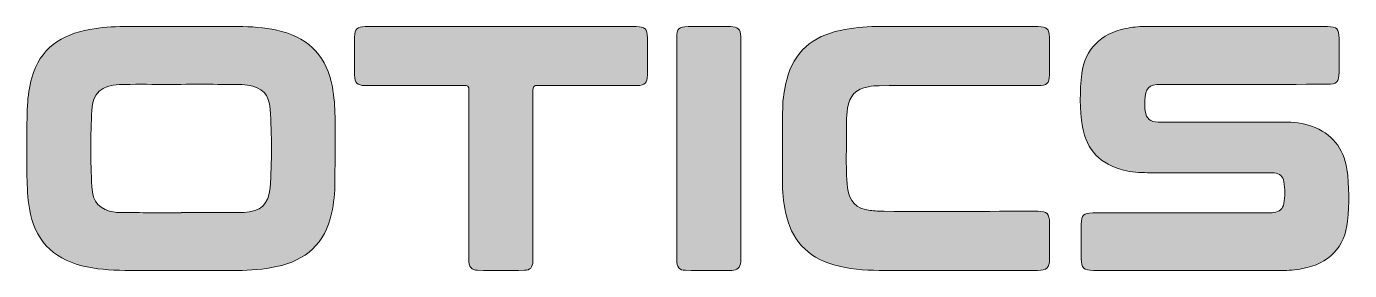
# Model space of a CAD drawing. Header units: inches. Extents: x -328 to 2803, y 282 to 860.
# Drawn here: x 1463 to 2803, y 287 to 535 of the extents above; entities that cross this region are included whole.
import ezdxf

# ---------------------------------------------------------------- set-up
doc = ezdxf.new("R2010")
doc.units = ezdxf.units.IN
doc.header["$MEASUREMENT"] = 0
doc.layers.add('Layer 1', color=7, linetype='Continuous')

msp = doc.modelspace()

# ---------------------------------------------------------------- hatches: boundary and pattern name
at = {"layer": 'Layer 1', "true_color": 0x01bdf1}
h = msp.add_hatch(color=140, dxfattribs=at)
h.dxf.hatch_style = 2
edge = h.paths.add_edge_path()
edge.add_spline(control_points=[(1619.5, 534.5), (1640.4, 534.5), (1661.2, 534.7), (1682, 534.5), (1695.2, 534.3), (1708.3, 532.9), (1721.1, 529.6), (1750.5, 522), (1767.2, 502.8), (1772.6, 473.2), (1774.5, 463.2), (1775.2, 453), (1775.3, 442.9), (1775.3, 420.9), (1775.4, 398.9), (1775.2, 376.9), (1775.2, 366.1), (1774.1, 355.3), (1771.8, 344.7), (1765.2, 314.2), (1745.9, 297), (1715.9, 290.7), (1702.9, 288), (1689.6, 286.9), (1676.3, 286.9), (1638.3, 286.8), (1600.3, 286.7), (1562.3, 286.9), (1547.6, 287), (1533, 288.1), (1518.7, 291.7), (1488.5, 299.3), (1470.8, 318.7), (1465.7, 349.6), (1463.9, 360.5), (1463.3, 371.4), (1463.2, 382.4), (1463, 406.4), (1462.7, 430.4), (1463.7, 454.4), (1464.1, 463.9), (1465.6, 473.2), (1468.1, 482.4), (1476.4, 512.2), (1497.8, 526.5), (1526.8, 531.6), (1538.3, 533.7), (1549.9, 534.6), (1561.6, 534.5), (1580.9, 534.5), (1600.2, 534.5), (1619.5, 534.5)], knot_values=[0, 0, 0, 0, 1, 1, 1, 2, 2, 2, 3, 3, 3, 4, 4, 4, 5, 5, 5, 6, 6, 6, 7, 7, 7, 8, 8, 8, 9, 9, 9, 10, 10, 10, 11, 11, 11, 12, 12, 12, 13, 13, 13, 14, 14, 14, 15, 15, 15, 16, 16, 16, 17, 17, 17, 17], degree=3, periodic=1)
edge = h.paths.add_edge_path()
edge.add_spline(control_points=[(1619.4, 345.5), (1619.4, 345.6), (1619.4, 345.6), (1619.4, 345.7), (1640.5, 345.7), (1661.7, 345.3), (1682.9, 345.8), (1699.7, 346.2), (1708.4, 354.4), (1709.5, 370.8), (1711.4, 397.4), (1711.3, 424.1), (1709.6, 450.7), (1708.5, 465.9), (1701.8, 472.6), (1686.7, 475), (1682.9, 475.6), (1679, 475.8), (1675.2, 475.8), (1650.4, 475.9), (1625.6, 475.9), (1600.7, 475.8), (1586.1, 475.8), (1571.4, 476.1), (1556.7, 475.6), (1538.7, 475), (1529.8, 467.1), (1528.9, 449.6), (1527.6, 423.8), (1527.6, 397.9), (1528.9, 372.1), (1529.7, 355.7), (1536.8, 348.4), (1552.4, 346), (1554.2, 345.7), (1556.1, 345.6), (1557.9, 345.6), (1578.4, 345.5), (1598.9, 345.5), (1619.4, 345.5)], knot_values=[0, 0, 0, 0, 1, 1, 1, 2, 2, 2, 3, 3, 3, 4, 4, 4, 5, 5, 5, 6, 6, 6, 7, 7, 7, 8, 8, 8, 9, 9, 9, 10, 10, 10, 11, 11, 11, 12, 12, 12, 13, 13, 13, 13], degree=3, periodic=1)
h = msp.add_hatch(color=140, dxfattribs=at)
h.dxf.hatch_style = 2
edge = h.paths.add_edge_path()
edge.add_spline(control_points=[(1943.3, 534.5), (1988.9, 534.5), (2034.6, 534.5), (2080.3, 534.5), (2089.6, 534.5), (2091.8, 532.3), (2091.9, 523.1), (2091.9, 510.5), (2091.9, 497.8), (2091.8, 485.1), (2091.8, 477.1), (2089.4, 474.7), (2081.4, 474.7), (2047.9, 474.7), (2014.4, 474.6), (1980.9, 474.8), (1976.7, 474.8), (1975.8, 473.6), (1975.8, 469.5), (1975.9, 413.5), (1975.9, 357.5), (1975.9, 301.5), (1975.9, 299.7), (1975.9, 297.9), (1975.8, 296), (1975.5, 290.1), (1973.1, 287.1), (1967.3, 287), (1951.5, 286.7), (1935.7, 286.7), (1919.8, 287), (1913.3, 287.1), (1910.9, 290.6), (1910.9, 298.2), (1910.8, 336.7), (1910.9, 375.2), (1910.9, 413.7), (1910.9, 432.3), (1910.7, 451), (1911, 469.7), (1911, 474), (1909.7, 474.8), (1905.7, 474.8), (1872.4, 474.6), (1839, 474.7), (1805.7, 474.7), (1797.8, 474.7), (1795.2, 477.1), (1795.1, 485.2), (1795, 498.2), (1795, 511.2), (1795.1, 524.1), (1795.2, 532.1), (1797.9, 534.5), (1805.8, 534.5), (1851.6, 534.5), (1897.5, 534.5), (1943.3, 534.5)], knot_values=[0, 0, 0, 0, 1, 1, 1, 2, 2, 2, 3, 3, 3, 4, 4, 4, 5, 5, 5, 6, 6, 6, 7, 7, 7, 8, 8, 8, 9, 9, 9, 10, 10, 10, 11, 11, 11, 12, 12, 12, 13, 13, 13, 14, 14, 14, 15, 15, 15, 16, 16, 16, 17, 17, 17, 18, 18, 18, 19, 19, 19, 19], degree=3, periodic=1)
h = msp.add_hatch(color=140, dxfattribs=at)
h.dxf.hatch_style = 2
edge = h.paths.add_edge_path()
edge.add_spline(control_points=[(2121.5, 411.1), (2121.5, 448.4), (2121.5, 485.7), (2121.5, 523.1), (2121.5, 532.3), (2123.8, 534.5), (2133, 534.5), (2147.4, 534.5), (2161.7, 534.6), (2176, 534.5), (2183.4, 534.5), (2186.2, 531.8), (2186.5, 524.3), (2186.6, 521.4), (2186.5, 518.4), (2186.5, 515.4), (2186.5, 443.9), (2186.5, 372.4), (2186.5, 301), (2186.5, 299.2), (2186.6, 297.3), (2186.4, 295.5), (2185.7, 289.7), (2183.2, 287), (2177.3, 286.9), (2161.6, 286.7), (2146, 286.7), (2130.3, 287), (2124, 287), (2121.6, 290.3), (2121.5, 297.7), (2121.5, 335.5), (2121.5, 373.3), (2121.5, 411.1)], knot_values=[0, 0, 0, 0, 1, 1, 1, 2, 2, 2, 3, 3, 3, 4, 4, 4, 5, 5, 5, 6, 6, 6, 7, 7, 7, 8, 8, 8, 9, 9, 9, 10, 10, 10, 11, 11, 11, 11], degree=3, periodic=1)
h = msp.add_hatch(color=140, dxfattribs=at)
h.dxf.hatch_style = 2
edge = h.paths.add_edge_path()
edge.add_spline(control_points=[(2402.9, 534.5), (2431.3, 534.5), (2459.6, 534.5), (2487.9, 534.5), (2496.4, 534.5), (2499.1, 532.2), (2499.2, 523.7), (2499.4, 510.9), (2499.5, 498), (2499.2, 485.2), (2499, 476.9), (2496.4, 474.7), (2488.1, 474.7), (2434.3, 474.6), (2380.5, 474.6), (2326.7, 474.5), (2323, 474.5), (2319.3, 474.1), (2315.7, 473.4), (2302.9, 471.2), (2296.7, 464.6), (2294.7, 451.6), (2293.9, 447), (2293.6, 442.3), (2293.6, 437.7), (2294, 415.3), (2292.3, 393), (2294.7, 370.7), (2296.2, 356.8), (2303.5, 349.6), (2317.4, 347.8), (2322.2, 347.2), (2327, 346.9), (2331.9, 346.9), (2383.7, 346.8), (2435.5, 346.9), (2487.3, 346.9), (2496.8, 346.9), (2499.1, 344.7), (2499.3, 335.1), (2499.4, 323), (2499.4, 310.8), (2499.3, 298.6), (2499.2, 289.3), (2496.5, 286.9), (2487.2, 286.9), (2433.7, 286.8), (2380.2, 286.7), (2326.7, 286.9), (2311.2, 287), (2295.8, 288.4), (2280.8, 292.6), (2253.2, 300.3), (2237.4, 318.5), (2231.8, 346.1), (2229.6, 356.6), (2228.7, 367.2), (2228.7, 377.9), (2228.8, 402.4), (2228.7, 426.9), (2228.9, 451.4), (2229, 461.2), (2230.5, 470.9), (2233, 480.5), (2240.2, 508.9), (2259.3, 524.6), (2287.3, 530.7), (2299.3, 533.3), (2311.6, 534.5), (2323.9, 534.5), (2350.3, 534.6), (2376.6, 534.5), (2402.9, 534.5)], knot_values=[0, 0, 0, 0, 1, 1, 1, 2, 2, 2, 3, 3, 3, 4, 4, 4, 5, 5, 5, 6, 6, 6, 7, 7, 7, 8, 8, 8, 9, 9, 9, 10, 10, 10, 11, 11, 11, 12, 12, 12, 13, 13, 13, 14, 14, 14, 15, 15, 15, 16, 16, 16, 17, 17, 17, 18, 18, 18, 19, 19, 19, 20, 20, 20, 21, 21, 21, 22, 22, 22, 23, 23, 23, 24, 24, 24, 24], degree=3, periodic=1)
h = msp.add_hatch(color=140, dxfattribs=at)
h.dxf.hatch_style = 2
edge = h.paths.add_edge_path()
edge.add_spline(control_points=[(2641.7, 286.8), (2609, 286.8), (2576.4, 286.8), (2543.7, 286.9), (2533.9, 286.9), (2531.6, 289.2), (2531.5, 298.8), (2531.5, 310.5), (2531.5, 322.1), (2531.5, 333.8), (2531.6, 343), (2533.8, 345.3), (2543.1, 345.3), (2602.2, 345.3), (2661.4, 345.3), (2720.5, 345.3), (2722.5, 345.3), (2724.5, 345.3), (2726.5, 345.6), (2732.1, 346.3), (2735.7, 349.5), (2736.7, 354.9), (2738, 362.2), (2738.1, 369.5), (2736.7, 376.8), (2735.8, 382.2), (2732.4, 385.2), (2727, 385.9), (2725.1, 386.1), (2723.3, 386.1), (2721.5, 386.1), (2680.5, 386.1), (2639.5, 386.1), (2598.5, 386.1), (2590.4, 386.2), (2582.2, 386.7), (2574.2, 388.7), (2551.1, 394.6), (2536.8, 409.1), (2532.8, 432.7), (2529.6, 450.6), (2529.9, 469), (2532.1, 486.9), (2535.1, 511.5), (2551.5, 527.5), (2576.5, 532.6), (2582.9, 533.9), (2589.3, 534.6), (2595.8, 534.6), (2657.5, 534.5), (2719.1, 534.5), (2780.8, 534.5), (2790.7, 534.5), (2792.7, 532.5), (2792.7, 522.5), (2792.7, 511), (2792.7, 499.5), (2792.7, 488), (2792.7, 478.2), (2790.4, 475.9), (2780.7, 475.9), (2724.5, 475.8), (2668.4, 475.8), (2612.2, 475.8), (2599.9, 475.8), (2595.9, 471.9), (2595.9, 459.3), (2595.9, 455.9), (2595.8, 452.3), (2596.3, 448.9), (2597.5, 440.7), (2601.2, 437.6), (2609.3, 437.6), (2616.5, 437.5), (2623.7, 437.5), (2630.8, 437.5), (2666.2, 437.5), (2701.5, 437.6), (2736.8, 437.5), (2746.3, 437.5), (2755.8, 436.5), (2764.8, 433.3), (2785.5, 426.1), (2797.2, 411.1), (2800.5, 389.8), (2803.3, 372.3), (2802.8, 354.5), (2801.2, 336.9), (2798.9, 310.5), (2781.9, 293.5), (2755.5, 288.7), (2748.5, 287.5), (2741.4, 286.8), (2734.2, 286.8), (2703.4, 286.9), (2672.5, 286.8), (2641.7, 286.8)], knot_values=[0, 0, 0, 0, 1, 1, 1, 2, 2, 2, 3, 3, 3, 4, 4, 4, 5, 5, 5, 6, 6, 6, 7, 7, 7, 8, 8, 8, 9, 9, 9, 10, 10, 10, 11, 11, 11, 12, 12, 12, 13, 13, 13, 14, 14, 14, 15, 15, 15, 16, 16, 16, 17, 17, 17, 18, 18, 18, 19, 19, 19, 20, 20, 20, 21, 21, 21, 22, 22, 22, 23, 23, 23, 24, 24, 24, 25, 25, 25, 26, 26, 26, 27, 27, 27, 28, 28, 28, 29, 29, 29, 30, 30, 30, 31, 31, 31, 32, 32, 32, 32], degree=3, periodic=1)

# ---------------------------------------------------------------- linework, layer by layer
at = {"layer": 'Layer 1', "lineweight": 0}
for points, knots in [([(1619.5, 534.5), (1640.4, 534.5), (1661.2, 534.7), (1682, 534.5), (1695.2, 534.3), (1708.3, 532.9), (1721.1, 529.6), (1750.5, 522), (1767.2, 502.8), (1772.6, 473.2), (1774.5, 463.2), (1775.2, 453), (1775.3, 442.9), (1775.3, 420.9), (1775.4, 398.9), (1775.2, 376.9), (1775.2, 366.1), (1774.1, 355.3), (1771.8, 344.7), (1765.2, 314.2), (1745.9, 297), (1715.9, 290.7), (1702.9, 288), (1689.6, 286.9), (1676.3, 286.9), (1638.3, 286.8), (1600.3, 286.7), (1562.3, 286.9), (1547.6, 287), (1533, 288.1), (1518.7, 291.7), (1488.5, 299.3), (1470.8, 318.7), (1465.7, 349.6), (1463.9, 360.5), (1463.3, 371.4), (1463.2, 382.4), (1463, 406.4), (1462.7, 430.4), (1463.7, 454.4), (1464.1, 463.9), (1465.6, 473.2), (1468.1, 482.4), (1476.4, 512.2), (1497.8, 526.5), (1526.8, 531.6), (1538.3, 533.7), (1549.9, 534.6), (1561.6, 534.5), (1580.9, 534.5), (1600.2, 534.5), (1619.5, 534.5)], [0, 0, 0, 0, 1, 1, 1, 2, 2, 2, 3, 3, 3, 4, 4, 4, 5, 5, 5, 6, 6, 6, 7, 7, 7, 8, 8, 8, 9, 9, 9, 10, 10, 10, 11, 11, 11, 12, 12, 12, 13, 13, 13, 14, 14, 14, 15, 15, 15, 16, 16, 16, 17, 17, 17, 17]), ([(1943.3, 534.5), (1988.9, 534.5), (2034.6, 534.5), (2080.3, 534.5), (2089.6, 534.5), (2091.8, 532.3), (2091.9, 523.1), (2091.9, 510.5), (2091.9, 497.8), (2091.8, 485.1), (2091.8, 477.1), (2089.4, 474.7), (2081.4, 474.7), (2047.9, 474.7), (2014.4, 474.6), (1980.9, 474.8), (1976.7, 474.8), (1975.8, 473.6), (1975.8, 469.5), (1975.9, 413.5), (1975.9, 357.5), (1975.9, 301.5), (1975.9, 299.7), (1975.9, 297.9), (1975.8, 296), (1975.5, 290.1), (1973.1, 287.1), (1967.3, 287), (1951.5, 286.7), (1935.7, 286.7), (1919.8, 287), (1913.3, 287.1), (1910.9, 290.6), (1910.9, 298.2), (1910.8, 336.7), (1910.9, 375.2), (1910.9, 413.7), (1910.9, 432.3), (1910.7, 451), (1911, 469.7), (1911, 474), (1909.7, 474.8), (1905.7, 474.8), (1872.4, 474.6), (1839, 474.7), (1805.7, 474.7), (1797.8, 474.7), (1795.2, 477.1), (1795.1, 485.2), (1795, 498.2), (1795, 511.2), (1795.1, 524.1), (1795.2, 532.1), (1797.9, 534.5), (1805.8, 534.5), (1851.6, 534.5), (1897.5, 534.5), (1943.3, 534.5)], [0, 0, 0, 0, 1, 1, 1, 2, 2, 2, 3, 3, 3, 4, 4, 4, 5, 5, 5, 6, 6, 6, 7, 7, 7, 8, 8, 8, 9, 9, 9, 10, 10, 10, 11, 11, 11, 12, 12, 12, 13, 13, 13, 14, 14, 14, 15, 15, 15, 16, 16, 16, 17, 17, 17, 18, 18, 18, 19, 19, 19, 19]), ([(2121.5, 411.1), (2121.5, 448.4), (2121.5, 485.7), (2121.5, 523.1), (2121.5, 532.3), (2123.8, 534.5), (2133, 534.5), (2147.4, 534.5), (2161.7, 534.6), (2176, 534.5), (2183.4, 534.5), (2186.2, 531.8), (2186.5, 524.3), (2186.6, 521.4), (2186.5, 518.4), (2186.5, 515.4), (2186.5, 443.9), (2186.5, 372.4), (2186.5, 301), (2186.5, 299.2), (2186.6, 297.3), (2186.4, 295.5), (2185.7, 289.7), (2183.2, 287), (2177.3, 286.9), (2161.6, 286.7), (2146, 286.7), (2130.3, 287), (2124, 287), (2121.6, 290.3), (2121.5, 297.7), (2121.5, 335.5), (2121.5, 373.3), (2121.5, 411.1)], [0, 0, 0, 0, 1, 1, 1, 2, 2, 2, 3, 3, 3, 4, 4, 4, 5, 5, 5, 6, 6, 6, 7, 7, 7, 8, 8, 8, 9, 9, 9, 10, 10, 10, 11, 11, 11, 11]), ([(2402.9, 534.5), (2431.3, 534.5), (2459.6, 534.5), (2487.9, 534.5), (2496.4, 534.5), (2499.1, 532.2), (2499.2, 523.7), (2499.4, 510.9), (2499.5, 498), (2499.2, 485.2), (2499, 476.9), (2496.4, 474.7), (2488.1, 474.7), (2434.3, 474.6), (2380.5, 474.6), (2326.7, 474.5), (2323, 474.5), (2319.3, 474.1), (2315.7, 473.4), (2302.9, 471.2), (2296.7, 464.6), (2294.7, 451.6), (2293.9, 447), (2293.6, 442.3), (2293.6, 437.7), (2294, 415.3), (2292.3, 393), (2294.7, 370.7), (2296.2, 356.8), (2303.5, 349.6), (2317.4, 347.8), (2322.2, 347.2), (2327, 346.9), (2331.9, 346.9), (2383.7, 346.8), (2435.5, 346.9), (2487.3, 346.9), (2496.8, 346.9), (2499.1, 344.7), (2499.3, 335.1), (2499.4, 323), (2499.4, 310.8), (2499.3, 298.6), (2499.2, 289.3), (2496.5, 286.9), (2487.2, 286.9), (2433.7, 286.8), (2380.2, 286.7), (2326.7, 286.9), (2311.2, 287), (2295.8, 288.4), (2280.8, 292.6), (2253.2, 300.3), (2237.4, 318.5), (2231.8, 346.1), (2229.6, 356.6), (2228.7, 367.2), (2228.7, 377.9), (2228.8, 402.4), (2228.7, 426.9), (2228.9, 451.4), (2229, 461.2), (2230.5, 470.9), (2233, 480.5), (2240.2, 508.9), (2259.3, 524.6), (2287.3, 530.7), (2299.3, 533.3), (2311.6, 534.5), (2323.9, 534.5), (2350.3, 534.6), (2376.6, 534.5), (2402.9, 534.5)], [0, 0, 0, 0, 1, 1, 1, 2, 2, 2, 3, 3, 3, 4, 4, 4, 5, 5, 5, 6, 6, 6, 7, 7, 7, 8, 8, 8, 9, 9, 9, 10, 10, 10, 11, 11, 11, 12, 12, 12, 13, 13, 13, 14, 14, 14, 15, 15, 15, 16, 16, 16, 17, 17, 17, 18, 18, 18, 19, 19, 19, 20, 20, 20, 21, 21, 21, 22, 22, 22, 23, 23, 23, 24, 24, 24, 24]), ([(2641.7, 286.8), (2609, 286.8), (2576.4, 286.8), (2543.7, 286.9), (2533.9, 286.9), (2531.6, 289.2), (2531.5, 298.8), (2531.5, 310.5), (2531.5, 322.1), (2531.5, 333.8), (2531.6, 343), (2533.8, 345.3), (2543.1, 345.3), (2602.2, 345.3), (2661.4, 345.3), (2720.5, 345.3), (2722.5, 345.3), (2724.5, 345.3), (2726.5, 345.6), (2732.1, 346.3), (2735.7, 349.5), (2736.7, 354.9), (2738, 362.2), (2738.1, 369.5), (2736.7, 376.8), (2735.8, 382.2), (2732.4, 385.2), (2727, 385.9), (2725.1, 386.1), (2723.3, 386.1), (2721.5, 386.1), (2680.5, 386.1), (2639.5, 386.1), (2598.5, 386.1), (2590.4, 386.2), (2582.2, 386.7), (2574.2, 388.7), (2551.1, 394.6), (2536.8, 409.1), (2532.8, 432.7), (2529.6, 450.6), (2529.9, 469), (2532.1, 486.9), (2535.1, 511.5), (2551.5, 527.5), (2576.5, 532.6), (2582.9, 533.9), (2589.3, 534.6), (2595.8, 534.6), (2657.5, 534.5), (2719.1, 534.5), (2780.8, 534.5), (2790.7, 534.5), (2792.7, 532.5), (2792.7, 522.5), (2792.7, 511), (2792.7, 499.5), (2792.7, 488), (2792.7, 478.2), (2790.4, 475.9), (2780.7, 475.9), (2724.5, 475.8), (2668.4, 475.8), (2612.2, 475.8), (2599.9, 475.8), (2595.9, 471.9), (2595.9, 459.3), (2595.9, 455.9), (2595.8, 452.3), (2596.3, 448.9), (2597.5, 440.7), (2601.2, 437.6), (2609.3, 437.6), (2616.5, 437.5), (2623.7, 437.5), (2630.8, 437.5), (2666.2, 437.5), (2701.5, 437.6), (2736.8, 437.5), (2746.3, 437.5), (2755.8, 436.5), (2764.8, 433.3), (2785.5, 426.1), (2797.2, 411.1), (2800.5, 389.8), (2803.3, 372.3), (2802.8, 354.5), (2801.2, 336.9), (2798.9, 310.5), (2781.9, 293.5), (2755.5, 288.7), (2748.5, 287.5), (2741.4, 286.8), (2734.2, 286.8), (2703.4, 286.9), (2672.5, 286.8), (2641.7, 286.8)], [0, 0, 0, 0, 1, 1, 1, 2, 2, 2, 3, 3, 3, 4, 4, 4, 5, 5, 5, 6, 6, 6, 7, 7, 7, 8, 8, 8, 9, 9, 9, 10, 10, 10, 11, 11, 11, 12, 12, 12, 13, 13, 13, 14, 14, 14, 15, 15, 15, 16, 16, 16, 17, 17, 17, 18, 18, 18, 19, 19, 19, 20, 20, 20, 21, 21, 21, 22, 22, 22, 23, 23, 23, 24, 24, 24, 25, 25, 25, 26, 26, 26, 27, 27, 27, 28, 28, 28, 29, 29, 29, 30, 30, 30, 31, 31, 31, 32, 32, 32, 32]), ([(1619.4, 345.5), (1619.4, 345.6), (1619.4, 345.6), (1619.4, 345.7), (1640.5, 345.7), (1661.7, 345.3), (1682.9, 345.8), (1699.7, 346.2), (1708.4, 354.4), (1709.5, 370.8), (1711.4, 397.4), (1711.3, 424.1), (1709.6, 450.7), (1708.5, 465.9), (1701.8, 472.6), (1686.7, 475), (1682.9, 475.6), (1679, 475.8), (1675.2, 475.8), (1650.4, 475.9), (1625.6, 475.9), (1600.7, 475.8), (1586.1, 475.8), (1571.4, 476.1), (1556.7, 475.6), (1538.7, 475), (1529.8, 467.1), (1528.9, 449.6), (1527.6, 423.8), (1527.6, 397.9), (1528.9, 372.1), (1529.7, 355.7), (1536.8, 348.4), (1552.4, 346), (1554.2, 345.7), (1556.1, 345.6), (1557.9, 345.6), (1578.4, 345.5), (1598.9, 345.5), (1619.4, 345.5)], [0, 0, 0, 0, 1, 1, 1, 2, 2, 2, 3, 3, 3, 4, 4, 4, 5, 5, 5, 6, 6, 6, 7, 7, 7, 8, 8, 8, 9, 9, 9, 10, 10, 10, 11, 11, 11, 12, 12, 12, 13, 13, 13, 13])]:
    msp.add_open_spline(points, degree=3, knots=knots, dxfattribs=at)

doc.saveas('drawing.dxf')
